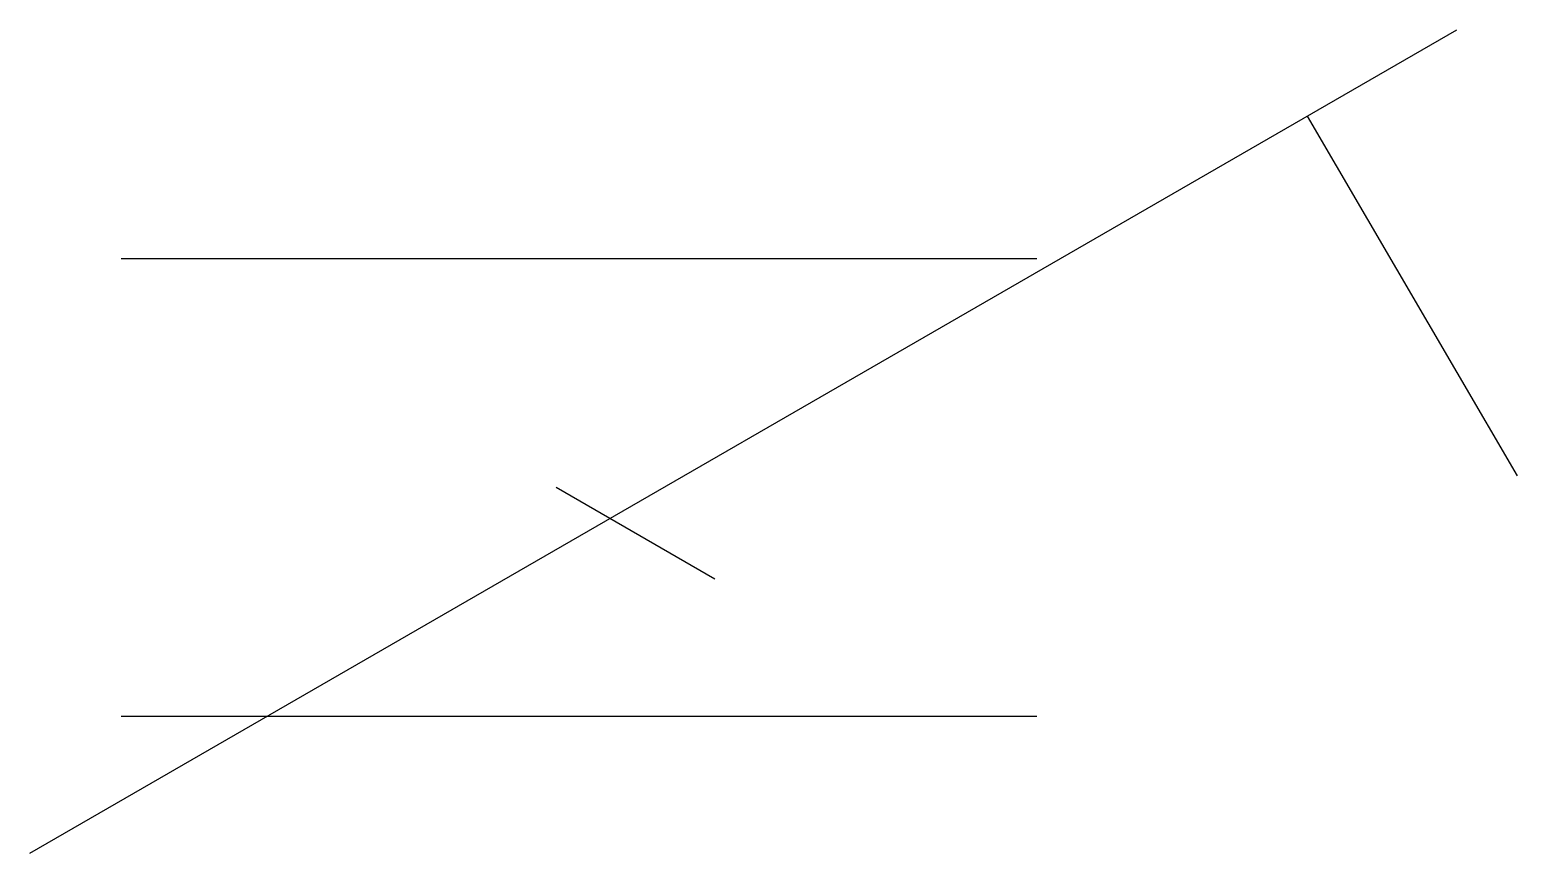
# Model space of a CAD drawing. Header units: millimetres. Extents: x -10 to 22.5, y -5 to 13.
import ezdxf

# ---------------------------------------------------------------- set-up
doc = ezdxf.new("R2010")
doc.units = ezdxf.units.MM

msp = doc.modelspace()

# ---------------------------------------------------------------- linework, layer by layer
for p, q in [((-10, -5), (21.177, 13)), ((17.906, 11.112), (21.177, 5.509)), ((-8, 8), (12, 8)), ((21.177, 5.509), (22.495, 3.251)), ((1.5, 3), (4.964, 1)), ((-8, -2), (12, -2))]:
    msp.add_line(p, q)

doc.saveas('drawing.dxf')
